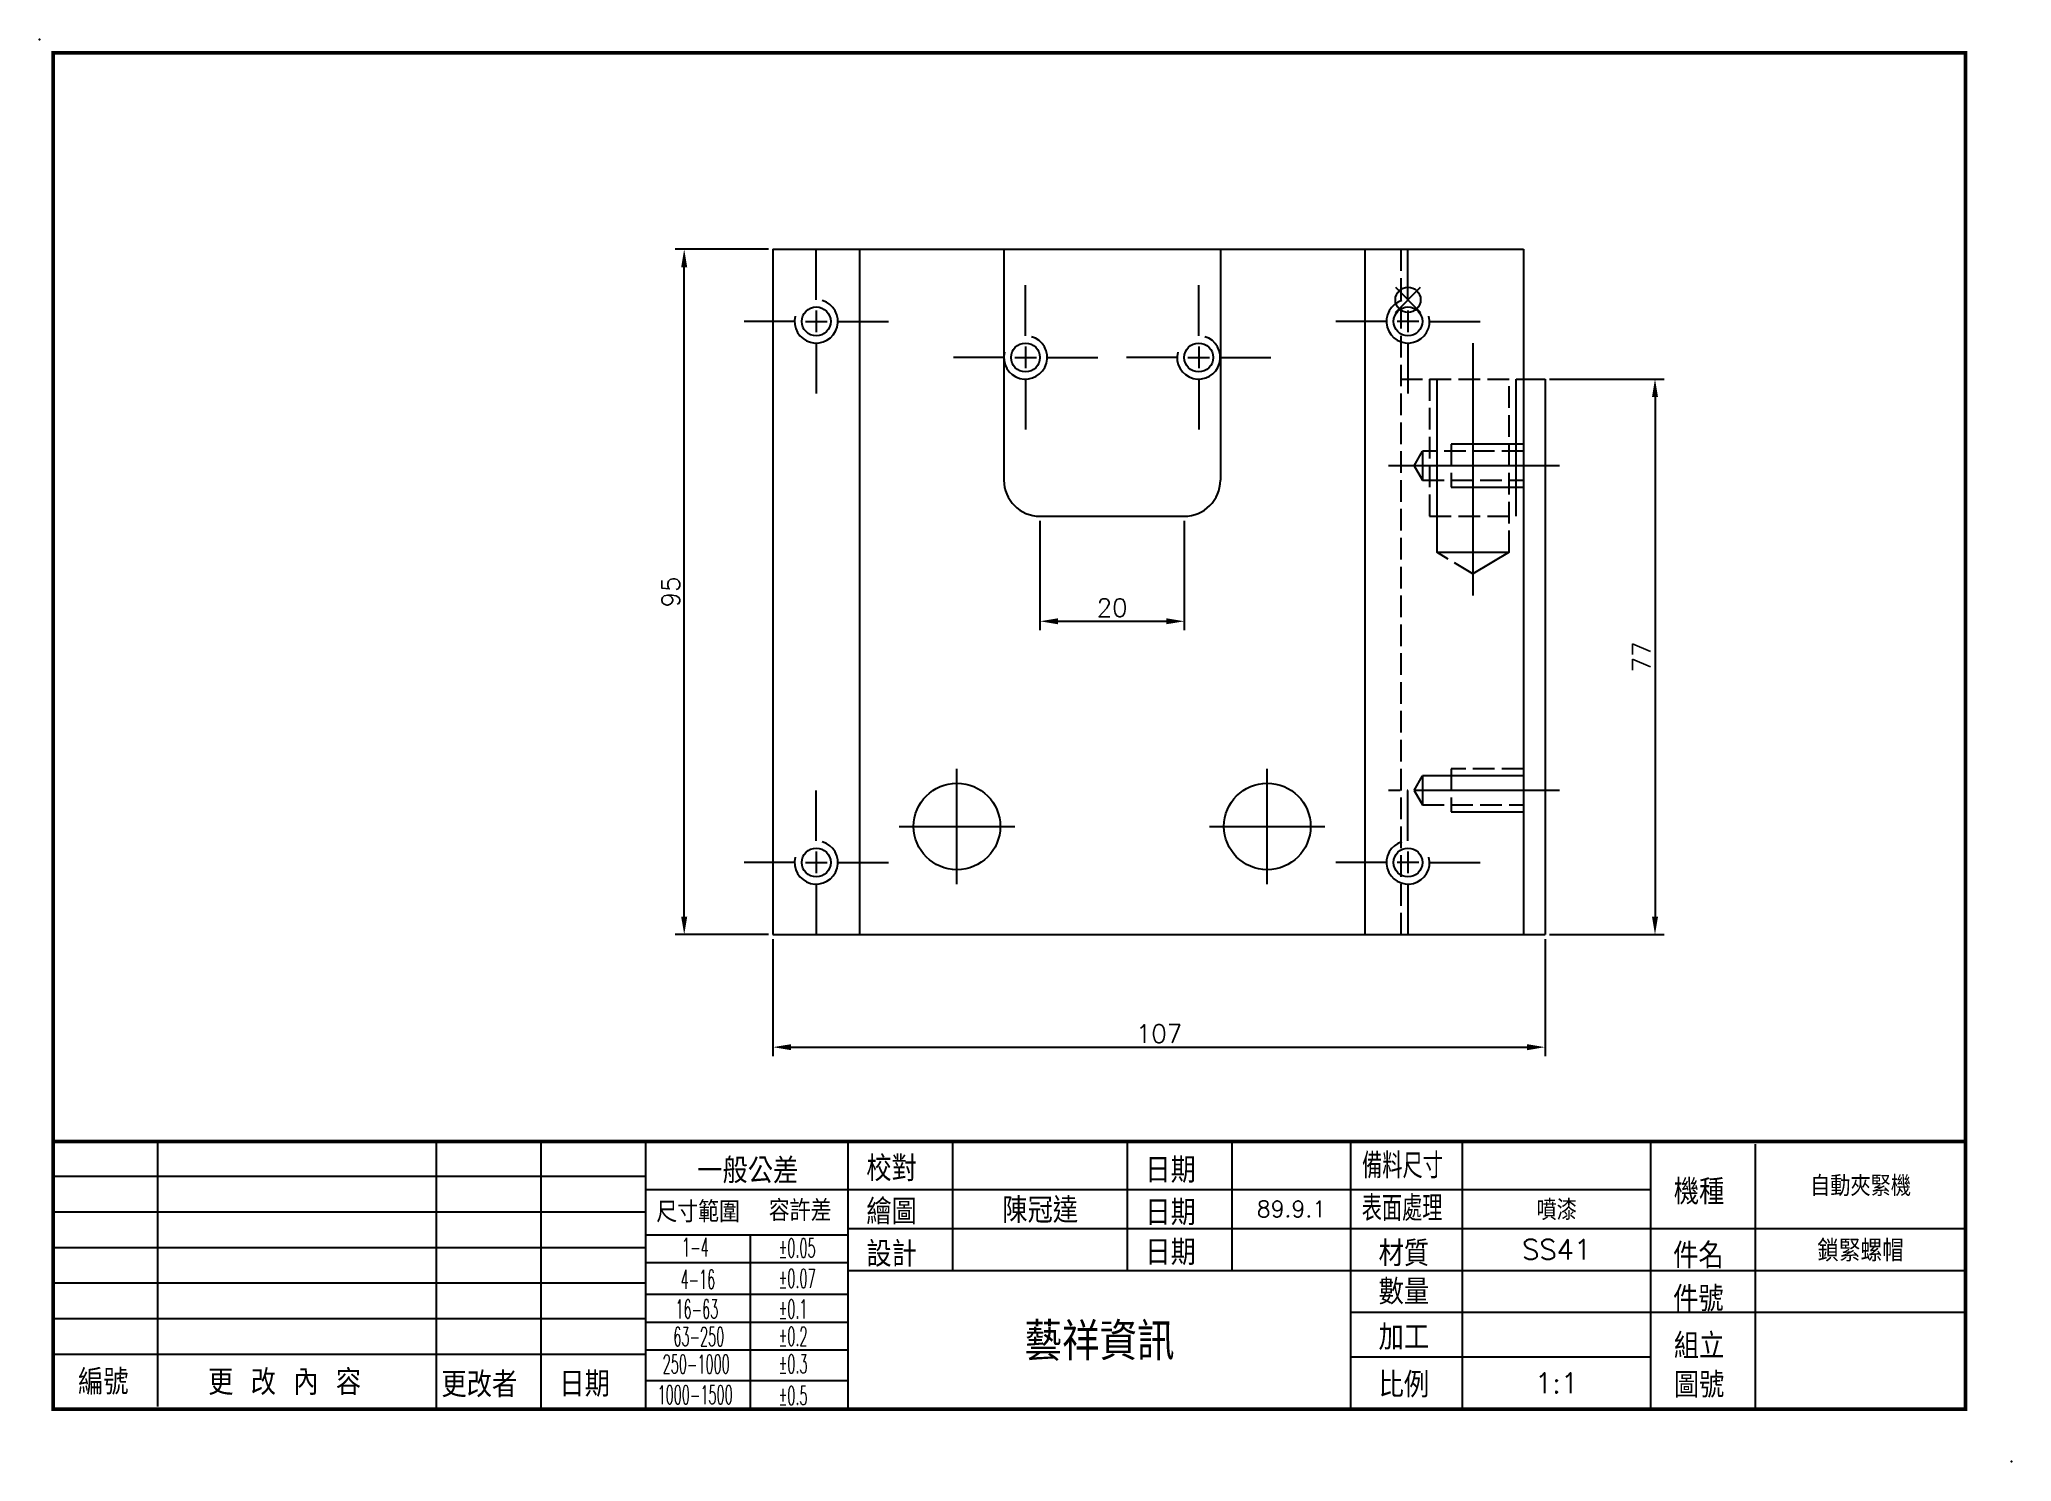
# Model space of a CAD drawing. Extents: x 443 to 716, y 881 to 1078.
import ezdxf
from ezdxf.enums import TextEntityAlignment as Align

# ---------------------------------------------------------------- set-up
doc = ezdxf.new("R2010")
doc.units = 0
doc.header["$MEASUREMENT"] = 0
doc.linetypes.add('CENTER', pattern=[22, 20, -1, 0, -1])
doc.linetypes.add('DASHED', pattern=[4, 3, -1])
doc.layers.get('0').update_dxf_attribs({"linetype": 'CONTINUOUS'})
doc.layers.get('DEFPOINTS').update_dxf_attribs({"linetype": 'CONTINUOUS'})
for name, color, linetype in [('$PARTREF_BOM', 7, 'CONTINUOUS'), ('BORDER', 7, 'CONTINUOUS'), ('DIM', 2, 'CONTINUOUS'), ('SHEET', 7, 'CONTINUOUS')]:
    doc.layers.add(name, color=color, linetype=linetype)
doc.styles.add('CHINA', font='romans.shx', dxfattribs={"bigfont": 'chineset.shx'})
doc.styles.add('ROMANS', font='romans', dxfattribs={"width": 0.5})
doc.styles.get("Standard").update_dxf_attribs({"font": 'txt.shx', "bigfont": 'chineset.shx'})
doc.dimstyles.get("Standard").update_dxf_attribs({"dimtxt": 0.18, "dimasz": 0.18, "dimexe": 0.18, "dimexo": 0.0625, "dimgap": 0.09, "dimtad": 0, "dimtih": 1, "dimtoh": 1, "dimdec": 4, "dimzin": 0, "dimtxsty": 'STANDARD', "dimcen": 0.09, "dimazin": 3, "dimtfac": 1, "dimtdec": 4, "dimtofl": 0, "dimtmove": 0, "dimatfit": 3, "dimtolj": 1, "dimtzin": 0})

# ---------------------------------------------------------------- blocks, each defined once
blk = doc.blocks.new('PARTREF')
at = {"layer": '$PARTREF_BOM', "color": 2}
for p, q in [((-1.75, -1.75), (1.75, 1.75)), ((-1.75, 1.75), (1.75, -1.75))]:
    blk.add_line(p, q, dxfattribs=at)
blk.add_circle((0, 0), 1.75, dxfattribs=at)
at = {"layer": '$PARTREF_BOM', "color": 2, "flags": 1}
for tag, p in [('TAG5', (-16.09, -4.95)), ('TAG10', (-5.65, -5)), ('TAG15', (5.59, -4.74)), ('TAG4', (-16.09, -8.95)), ('TAG9', (-5.65, -9)), ('TAG14', (5.59, -8.74)), ('TAG3', (-16.09, -12.95)), ('TAG8', (-5.65, -13)), ('TAG13', (5.59, -12.74)), ('TAG2', (-16.09, -16.95)), ('TAG7', (-5.65, -17)), ('TAG12', (5.59, -16.74)), ('TAG1', (-16.09, -20.95)), ('TAG6', (-5.65, -21)), ('TAG11', (5.59, -20.74))]:
    blk.add_attdef(tag, p, '', height=2.5, dxfattribs=at)
blk = doc.blocks.new('A4')
for p in [(-134.41, 77.3), (138.88, -119.82)]:
    blk.add_point(p)
at = {"layer": 'SHEET'}
for p, q in [((-117.99, -112.19), (-117.99, -75.44)), ((-79.39, -112.56), (-79.39, -75.44)), ((-64.88, -112.56), (-64.88, -75.44)), ((-50.37, -112.56), (-50.37, -75.44)), ((-22.32, -112.56), (-22.32, -75.44)), ((-7.82, -93.33), (-7.82, -75.44)), ((16.36, -93.33), (16.36, -75.44)), ((30.87, -93.33), (30.87, -75.44)), ((47.31, -112.56), (47.31, -75.44)), ((62.79, -112.56), (62.79, -75.44)), ((88.9, -112.56), (88.9, -75.44)), ((103.41, -112.56), (103.41, -75.81)), ((-132.5, -80.27), (-50.37, -80.27)), ((-50.37, -82.1), (88.9, -82.1)), ((-132.5, -85.2), (-50.37, -85.2)), ((-132.5, -90.14), (-50.37, -90.14)), ((-50.37, -88.39), (-22.32, -88.39)), ((-35.86, -112.56), (-35.86, -88.39)), ((-22.32, -87.52), (132.5, -87.52)), ((-50.37, -92.25), (-22.32, -92.25)), ((-132.5, -95.07), (-50.37, -95.07)), ((-22.32, -93.33), (132.5, -93.33)), ((-50.37, -96.61), (-22.32, -96.61)), ((-132.5, -100), (-50.37, -100)), ((-50.37, -100.48), (-22.32, -100.48)), ((47.31, -99.13), (132.5, -99.13)), ((-132.5, -104.93), (-50.37, -104.93)), ((-50.37, -104.34), (-22.32, -104.34)), ((47.31, -105.31), (88.9, -105.31)), ((-50.37, -108.59), (-22.32, -108.59))]:
    blk.add_line(p, q, dxfattribs=at)
at = {"layer": 'SHEET', "const_width": 0.5}
blk.add_lwpolyline([(-132.5, -112.56), (-132.5, 75.44), (132.5, 75.44), (132.5, -112.56)], close=True, dxfattribs=at)
blk.add_lwpolyline([(-132.5, -75.44), (132.5, -75.44)], dxfattribs=at)
at = {"layer": 'SHEET', "color": 2, "style": 'CHINA'}
blk.add_text('一般公差', height=3.5, dxfattribs=at).set_placement((-36.25, -79.33), align=Align.MIDDLE)
for s, height, p in [('校對', 3.5, (-19.82, -80.96)), ('日期', 3.5, (18.84, -81.18)), ('機種', 3.5, (92.08, -84.19)), ('尺寸範圍', 2.901, (-48.93, -86.66)), ('容許差', 2.901, (-33.34, -86.48)), ('繪圖', 3.5, (-19.82, -86.95)), ('日期', 3.5, (18.84, -87.06)), ('設計', 3.5, (-19.82, -92.82)), ('日期', 3.5, (18.84, -92.58)), ('材質', 3.5, (51.17, -92.74)), ('件名', 3.5, (91.98, -93.02)), ('數量', 3.5, (51.17, -98.05)), ('件號', 3.5, (91.98, -99.02)), ('加工', 3.5, (51.17, -104.35)), ('組立', 3.5, (92.08, -105.55)), ('編號', 3.5, (-129.06, -110.55)), ('更 改 內 容', 3.5, (-111.03, -110.59)), ('更改者', 3.5, (-78.7, -110.9)), ('日期', 3.5, (-62.36, -110.83)), ('比例', 3.5, (51.17, -110.93)), ('圖號', 3.5, (92.08, -110.97))]:
    blk.add_text(s, height=height, dxfattribs=at).set_placement(p)
at = {"layer": 'SHEET', "color": 2}
for s, height, style, width, p in [('備料尺寸', 3.5, 'CHINA', 0.8, (48.88, -80.56)), ('表面處理', 3.5, 'CHINA', 0.8, (48.82, -86.47)), ('1-4', 2.611, 'ROMANS', 0.5, (-45.35, -91.42)), ('%%p0.05', 2.611, 'ROMANS', 0.5, (-32, -91.52)), ('4-16', 2.611, 'ROMANS', 0.5, (-45.57, -95.88)), ('%%p0.07', 2.611, 'ROMANS', 0.5, (-32, -95.75)), ('16-63', 2.611, 'ROMANS', 0.5, (-46.27, -99.99)), ('%%p0.1', 2.611, 'ROMANS', 0.5, (-32, -99.98)), ('63-250', 2.611, 'ROMANS', 0.5, (-46.56, -103.81)), ('%%p0.2', 2.611, 'ROMANS', 0.5, (-32, -103.78)), ('250-1000', 2.611, 'ROMANS', 0.5, (-48.04, -107.62)), ('%%p0.3', 2.611, 'ROMANS', 0.5, (-32, -107.59)), ('1000-1500', 2.611, 'ROMANS', 0.5, (-48.75, -111.87)), ('%%p0.5', 2.611, 'ROMANS', 0.5, (-32, -111.98))]:
    blk.add_text(s, height=height, dxfattribs=dict(at, style=style, width=width)).set_placement(p)
blk = doc.blocks.new('A4TZT')
at = {"layer": 'DIM', "color": 2, "linetype": 'CONTINUOUS', "style": 'CHINA'}
for tag, height, p in [('ITEM', 2.8, (117.95, -81.48)), ('DRAWER', 3.5, (4.27, -84.81)), ('DATE1', 2.24, (39.09, -84.81)), ('SURFACE', 2.8, (75.84, -84.81)), ('DESIGNER', 3.5, (4.26, -90.48)), ('DATE2', 2.24, (39.09, -90.43)), ('MATERIAL', 2.8, (75.84, -90.43)), ('PARTNAME', 3, (117.95, -90.43)), ('QTY', 2.8, (75.84, -96.23)), ('PNUM', 2.8, (117.95, -96.23)), ('COMPANY', 5.2, (12.49, -102.95)), ('COMNO', 2.8, (117.95, -105.85)), ('SCALE', 2.8, (75.84, -108.94))]:
    blk.add_attdef(tag, text='', height=height, dxfattribs=at).set_placement(p, align=Align.MIDDLE)
blk = doc.blocks.new('*D3')
at = {"color": 0, "linetype": 'BYBLOCK'}
for p, q in [((544.12, 1049.35), (531.2, 1049.35)), ((532.45, 956.85), (532.45, 1046.85)), ((544.12, 954.35), (531.2, 954.35))]:
    blk.add_line(p, q, dxfattribs=at)
for points in [[(532.03, 1046.85), (532.87, 1046.85), (532.45, 1049.35)], [(532.03, 956.85), (532.87, 956.85), (532.45, 954.35)]]:
    blk.add_solid(points, dxfattribs=at)
at = {"layer": 'DEFPOINTS', "color": 0, "linetype": 'BYBLOCK'}
for p in [(532.45, 1049.35), (544.75, 1049.35), (544.75, 954.35)]:
    blk.add_point(p, dxfattribs=at)
at = {"color": 0, "linetype": 'BYBLOCK', "insert": (530.58, 1001.85), "char_height": 2.5, "attachment_point": 5, "rotation": 90}
blk.add_mtext('\\A1;95', dxfattribs=at)
blk = doc.blocks.new('*D4')
at = {"color": 0, "linetype": 'BYBLOCK'}
for p, q in [((544.75, 953.72), (544.75, 937.5)), ((651.75, 953.72), (651.75, 937.5)), ((547.25, 938.75), (649.25, 938.75))]:
    blk.add_line(p, q, dxfattribs=at)
for points in [[(547.25, 939.16), (547.25, 938.33), (544.75, 938.75)], [(649.25, 939.16), (649.25, 938.33), (651.75, 938.75)]]:
    blk.add_solid(points, dxfattribs=at)
at = {"layer": 'DEFPOINTS', "color": 0, "linetype": 'BYBLOCK'}
for p in [(544.75, 954.35), (651.75, 954.35), (651.75, 938.75)]:
    blk.add_point(p, dxfattribs=at)
at = {"color": 0, "linetype": 'BYBLOCK', "insert": (598.25, 940.62), "char_height": 2.5, "attachment_point": 5}
blk.add_mtext('\\A1;107', dxfattribs=at)
blk = doc.blocks.new('*D5')
at = {"color": 0, "linetype": 'BYBLOCK'}
for p, q in [((581.75, 1011.72), (581.75, 996.53)), ((601.75, 1011.72), (601.75, 996.53)), ((584.25, 997.78), (599.25, 997.78))]:
    blk.add_line(p, q, dxfattribs=at)
for points in [[(584.25, 998.2), (584.25, 997.37), (581.75, 997.78)], [(599.25, 998.2), (599.25, 997.37), (601.75, 997.78)]]:
    blk.add_solid(points, dxfattribs=at)
at = {"layer": 'DEFPOINTS', "color": 0, "linetype": 'BYBLOCK'}
for p in [(581.75, 1012.35), (601.75, 1012.35), (601.75, 997.78)]:
    blk.add_point(p, dxfattribs=at)
at = {"color": 0, "linetype": 'BYBLOCK', "insert": (591.75, 999.66), "char_height": 2.5, "attachment_point": 5}
blk.add_mtext('\\A1;20', dxfattribs=at)
blk = doc.blocks.new('*D6')
at = {"color": 0, "linetype": 'BYBLOCK'}
for p, q in [((652.37, 1031.35), (668.23, 1031.35)), ((666.98, 1028.85), (666.98, 956.85)), ((652.37, 954.35), (668.23, 954.35))]:
    blk.add_line(p, q, dxfattribs=at)
for points in [[(666.56, 1028.85), (667.4, 1028.85), (666.98, 1031.35)], [(666.56, 956.85), (667.4, 956.85), (666.98, 954.35)]]:
    blk.add_solid(points, dxfattribs=at)
at = {"layer": 'DEFPOINTS', "color": 0, "linetype": 'BYBLOCK'}
for p in [(651.75, 1031.35), (651.75, 954.35), (666.98, 954.35)]:
    blk.add_point(p, dxfattribs=at)
at = {"color": 0, "linetype": 'BYBLOCK', "insert": (665.11, 992.85), "char_height": 2.5, "attachment_point": 5, "rotation": 90}
blk.add_mtext('\\A1;77', dxfattribs=at)

msp = doc.modelspace()

# ---------------------------------------------------------------- linework, layer by layer
at = {"color": 7, "linetype": 'CONTINUOUS'}
for p, q in [((544.74727, 1049.34885), (648.74727, 1049.34885)), ((544.74727, 1049.34885), (544.74727, 954.34885)), ((550.74727, 1042.34885), (550.74727, 1049.34885)), ((556.74727, 1049.34885), (556.74727, 954.34885)), ((576.74727, 1049.34885), (576.74727, 1017.34885)), ((606.74727, 1049.34885), (606.74727, 1017.34885)), ((626.74727, 1049.34885), (626.74727, 954.34885)), ((632.74727, 1042.34885), (632.74727, 1049.34885)), ((648.74727, 1049.34885), (648.74727, 954.34885)), ((579.74727, 1037.34885), (579.74727, 1044.34885)), ((603.74727, 1037.34885), (603.74727, 1044.34885)), ((547.74727, 1039.34885), (540.74727, 1039.34885)), ((549.24727, 1039.34885), (552.24727, 1039.34885)), ((550.74727, 1040.84885), (550.74727, 1037.84885)), ((553.74727, 1039.34885), (560.74727, 1039.34885)), ((629.74727, 1039.34885), (622.74727, 1039.34885)), ((634.24727, 1039.34885), (631.24727, 1039.34885)), ((632.74727, 1040.84885), (632.74727, 1037.84885)), ((635.74727, 1039.34885), (642.74727, 1039.34885)), ((550.74727, 1036.34885), (550.74727, 1029.34885)), ((579.74727, 1035.84885), (579.74727, 1032.84885)), ((603.74727, 1035.84885), (603.74727, 1032.84885)), ((632.74727, 1036.34885), (632.74727, 1029.34885)), ((641.74727, 1036.34885), (641.74727, 1001.34885)), ((576.74727, 1034.34885), (569.74727, 1034.34885)), ((578.24727, 1034.34885), (581.24727, 1034.34885)), ((582.74727, 1034.34885), (589.74727, 1034.34885)), ((600.74727, 1034.34885), (593.74727, 1034.34885)), ((602.24727, 1034.34885), (605.24727, 1034.34885)), ((606.74727, 1034.34885), (613.74727, 1034.34885)), ((579.74727, 1031.34885), (579.74727, 1024.34885)), ((603.74727, 1031.34885), (603.74727, 1024.34885)), ((636.74727, 1031.34885), (636.74727, 1007.34885)), ((647.74727, 1012.34885), (647.74727, 1031.34885)), ((648.74727, 1031.34885), (651.74727, 1031.34885)), ((651.74727, 1031.34885), (651.74727, 954.34885)), ((648.74727, 1022.34885), (638.74727, 1022.34885)), ((634.74727, 1021.34885), (634.74727, 1017.34885)), ((653.74727, 1019.34885), (630.02945, 1019.34885)), ((633.59257, 1019.34885), (634.74727, 1017.34885)), ((638.74727, 1016.34885), (648.74727, 1016.34885)), ((581.74727, 1012.34885), (601.74727, 1012.34885)), ((636.74727, 1007.34885), (646.74727, 1007.34885)), ((646.74727, 1007.34885), (641.74727, 1004.34885)), ((648.74727, 976.34885), (634.74727, 976.34885)), ((634.74727, 976.34885), (634.74727, 972.34885)), ((550.74727, 967.34885), (550.74727, 974.34885)), ((632.74727, 967.34885), (632.74727, 974.34885)), ((633.59257, 974.34885), (634.74727, 972.34885)), ((638.74727, 971.34885), (648.74727, 971.34885)), ((562.24727, 969.34885), (578.24727, 969.34885)), ((605.24727, 969.34885), (621.24727, 969.34885)), ((550.74727, 965.84885), (550.74727, 962.84885)), ((632.74727, 965.84885), (632.74727, 962.84885)), ((547.74727, 964.34885), (540.74727, 964.34885)), ((549.24727, 964.34885), (552.24727, 964.34885)), ((553.74727, 964.34885), (560.74727, 964.34885)), ((629.74727, 964.34885), (622.74727, 964.34885)), ((634.24727, 964.34885), (631.24727, 964.34885)), ((635.74727, 964.34885), (642.74727, 964.34885)), ((550.74727, 961.34885), (550.74727, 954.34885)), ((632.74727, 961.34885), (632.74727, 954.34885)), ((544.74727, 954.34885), (651.74727, 954.34885))]:
    msp.add_line(p, q, dxfattribs=at)
at = {"color": 3, "linetype": 'DASHED'}
for p, q in [((631.74727, 1049.34885), (631.74727, 954.34885)), ((631.74727, 1031.34885), (648.74727, 1031.34885)), ((635.74727, 1031.34885), (635.74727, 1012.34885)), ((646.74727, 1007.34885), (646.74727, 1031.34885)), ((638.74727, 1022.34885), (638.74727, 1016.34885)), ((633.59257, 1019.34891), (634.74728, 1021.3489)), ((648.74727, 1021.34885), (634.74727, 1021.34885)), ((634.74727, 1017.34885), (648.74727, 1017.34885)), ((635.74727, 1012.34885), (647.74727, 1012.34885)), ((641.74727, 1004.34885), (636.74727, 1007.34885)), ((633.59257, 974.34891), (634.74728, 976.3489)), ((648.74727, 977.34885), (638.74727, 977.34885)), ((638.74727, 977.34885), (638.74727, 971.34885)), ((634.74727, 972.34885), (648.74727, 972.34885))]:
    msp.add_line(p, q, dxfattribs=at)
at = {"color": 1, "linetype": 'CENTER'}
for p, q in [((570.24727, 961.34885), (570.24727, 977.34885)), ((613.24727, 961.34885), (613.24727, 977.34885)), ((653.74727, 974.34885), (630.02945, 974.34885))]:
    msp.add_line(p, q, dxfattribs=at)
at = {"color": 7, "linetype": 'CONTINUOUS'}
for centre, radius in [((550.74727, 1039.34885), 2), ((632.74727, 1039.34885), 2), ((579.74727, 1034.34885), 2), ((603.74727, 1034.34885), 2), ((570.24727, 969.34885), 6), ((613.24727, 969.34885), 6), ((550.74727, 964.34885), 2), ((632.74727, 964.34885), 2)]:
    msp.add_circle(centre, radius, dxfattribs=at)
for centre, radius, start, end in [((550.74727, 1039.34885), 3, 165.691196, 73.691594), ((632.74727, 1039.34885), 3, 106.308406, 14.308804), ((579.74727, 1034.34885), 3, 165.691196, 73.691594), ((603.74727, 1034.34885), 3, 165.691196, 73.691594), ((581.74727, 1017.34885), 5, 180, 270), ((601.74727, 1017.34885), 5, 270, 0), ((550.74727, 964.34885), 3, 165.691196, 73.691594), ((632.74727, 964.34885), 3, 106.308406, 14.308804)]:
    msp.add_arc(centre, radius, start, end, dxfattribs=at)

# ---------------------------------------------------------------- block references
at = {"color": 7}
msp.add_blockref('PARTREF', (632.74727, 1042.34885), dxfattribs=at)
at = {"layer": 'BORDER'}
msp.add_blockref('A4', (577.50794, 1001.1325), dxfattribs=at)
ref = msp.add_blockref('A4TZT', (577.50794, 1001.1325), dxfattribs=at)
ref.add_attrib('DRAWER', '陳冠達', dxfattribs={"layer": 'DIM', "color": 2, "linetype": 'CONTINUOUS', "height": 3.5, "style": 'CHINA'}).set_placement((581.78115, 916.32046), align=Align.MIDDLE)
ref.add_attrib('COMPANY', '藝祥資訊', dxfattribs={"layer": 'DIM', "color": 2, "linetype": 'CONTINUOUS', "height": 5.2, "style": 'CHINA'}).set_placement((590.00195, 898.18633), align=Align.MIDDLE)
ref.add_attrib('DATE1', '89.9.1', dxfattribs={"layer": 'DIM', "color": 2, "linetype": 'CONTINUOUS', "height": 2.24, "style": 'CHINA'}).set_placement((616.59866, 916.32046), align=Align.MIDDLE)
ref.add_attrib('SURFACE', '噴漆', dxfattribs={"layer": 'DIM', "color": 2, "linetype": 'CONTINUOUS', "height": 2.8, "style": 'CHINA'}).set_placement((653.35049, 916.32046), align=Align.MIDDLE)
ref.add_attrib('MATERIAL', 'SS41', dxfattribs={"layer": 'DIM', "color": 2, "linetype": 'CONTINUOUS', "height": 2.8, "style": 'CHINA'}).set_placement((653.35049, 910.70646), align=Align.MIDDLE)
ref.add_attrib('SCALE', '1:1', dxfattribs={"layer": 'DIM', "color": 2, "linetype": 'CONTINUOUS', "height": 2.8, "style": 'CHINA'}).set_placement((653.35049, 892.19449), align=Align.MIDDLE)
ref.add_attrib('PARTNAME', '鎖緊螺帽', dxfattribs={"layer": 'DIM', "color": 2, "linetype": 'CONTINUOUS', "height": 3, "style": 'CHINA'}).set_placement((695.46115, 910.70646), align=Align.MIDDLE)
ref.add_attrib('ITEM', '自動夾緊機', dxfattribs={"layer": 'DIM', "color": 2, "linetype": 'CONTINUOUS', "height": 2.8, "style": 'CHINA'}).set_placement((695.46115, 919.65263), align=Align.MIDDLE)

# ---------------------------------------------------------------- dimensions: what is measured, and where the dimension line sits
at = {"layer": 'DIM'}
for base, p1, p2, picture, middle in [((532.45133, 1049.34885), (544.74727, 954.34885), (544.74727, 1049.34885), '*D3', (530.57633, 1001.84885)), ((666.98049, 954.34885), (651.74727, 1031.34885), (651.74727, 954.34885), '*D6', (665.10549, 992.84885))]:
    dim = msp.add_linear_dim(base=base, p1=p1, p2=p2, angle=90, dimstyle='STANDARD', override={"dimtxt": 2.5, "dimasz": 2.5, "dimexe": 1.25, "dimexo": 0.625, "dimgap": 0.625, "dimtad": 1, "dimtih": 0, "dimtoh": 0, "dimzin": 8, "dimcen": 2.5, "dimtdec": 8, "dimtofl": 1}, dxfattribs=at)
    dim.commit()
    dim.dimension.update_dxf_attribs({"geometry": picture, "text_midpoint": middle})
for base, p1, p2, picture, middle in [((601.74727, 997.78386), (581.74727, 1012.34885), (601.74727, 1012.34885), '*D5', (591.74727, 999.65886)), ((651.74727, 938.74677), (544.74727, 954.34885), (651.74727, 954.34885), '*D4', (598.24727, 940.62177))]:
    dim = msp.add_linear_dim(base=base, p1=p1, p2=p2, dimstyle='STANDARD', override={"dimtxt": 2.5, "dimasz": 2.5, "dimexe": 1.25, "dimexo": 0.625, "dimgap": 0.625, "dimtad": 1, "dimtih": 0, "dimtoh": 0, "dimzin": 8, "dimcen": 2.5, "dimtdec": 8, "dimtofl": 1}, dxfattribs=at)
    dim.commit()
    dim.dimension.update_dxf_attribs({"geometry": picture, "text_midpoint": middle})

doc.saveas('drawing.dxf')
